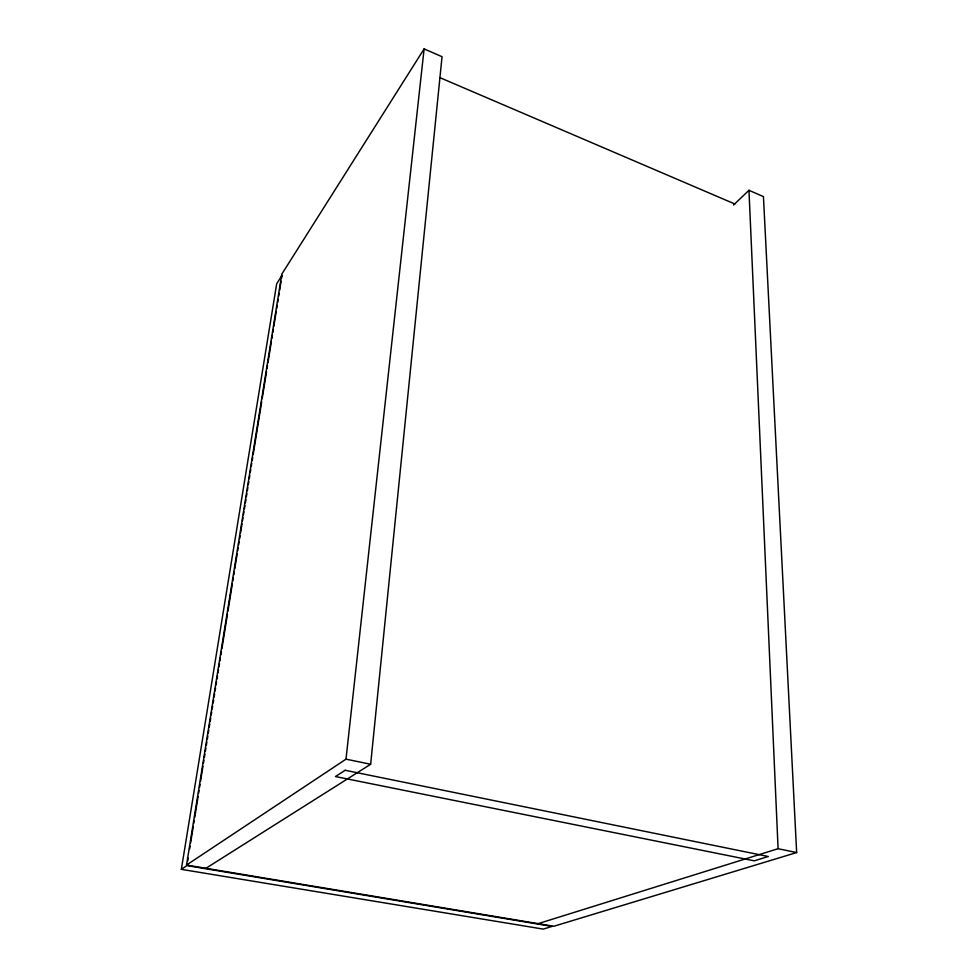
<?xml version="1.0" encoding="UTF-8"?>
<svg xmlns="http://www.w3.org/2000/svg" width="978" height="978" viewBox="0 0 978 978"><rect width="100%" height="100%" fill="white"/><g stroke="black" fill="none" stroke-linecap="round" stroke-linejoin="round"><path stroke-width="1.47" d="M205.955 868.293L370.65 764.258L442.044 56.712L424.11 48.9L281.823 274.109L186.529 865.053L553.817 926.264L796.654 852.547L763.439 196.615L748.965 190.307L733.537 205.013M186.529 865.053L346.004 759.16L424.11 48.9M187.678 861.105L188.167 858.097M189.622 849.051L190.111 846.043M190.588 843.036L193.265 826.471M193.742 823.452L194.231 820.444M194.72 817.437L198.118 796.349M198.595 793.341L199.084 790.322M199.573 787.314L200.05 784.295M200.539 781.288L202.959 766.226M203.448 763.219L203.937 760.199M204.414 757.192L204.903 754.185M205.392 751.165L205.869 748.158M206.358 745.15L206.847 742.131M207.336 739.124L207.813 736.104M208.302 733.097L208.791 730.089M209.268 727.07L209.757 724.062M210.246 721.055L210.722 718.035M211.211 715.028L211.7 712.008M212.177 709.001L212.666 705.994M213.155 702.974L213.632 699.967M214.121 696.959L214.61 693.94M215.087 690.933L215.576 687.913M216.065 684.906L216.554 681.898M217.03 678.879L217.519 675.871M218.008 672.864L218.485 669.844M218.974 666.837L219.463 663.817M219.94 660.81L220.429 657.803M220.918 654.783L221.395 651.776M221.884 648.769L227.458 614.123M227.947 611.116L232.312 584.013M232.801 580.993L233.29 577.986M233.766 574.978L234.255 571.959M234.744 568.951L237.165 553.89M237.654 550.883L238.143 547.863M238.62 544.856L239.109 541.836M239.598 538.829L240.075 535.822M240.564 532.802L242.018 523.768M242.507 520.761L242.984 517.741M243.473 514.734L243.962 511.726M244.439 508.707L244.928 505.699M245.417 502.692L245.906 499.672M246.383 496.665L246.872 493.645M247.361 490.638L247.837 487.631M248.326 484.611L248.815 481.604M249.292 478.597L249.781 475.577M250.27 472.57L250.747 469.55M251.236 466.543L251.725 463.535M252.202 460.516L252.691 457.508M253.18 454.501L261.664 401.787M262.153 398.779L266.517 371.664M267.006 368.657L267.495 365.65M267.972 362.63L271.371 341.554M271.86 338.535L272.336 335.527M272.825 332.52L273.314 329.5M273.791 326.493L276.224 311.432M276.713 308.425L277.19 305.405M277.679 302.398L278.168 299.378M278.644 296.371L279.133 293.363M279.622 290.344L281.077 281.309M281.554 278.302L282.043 275.283L276.688 283.754L181.346 869.344L543.206 929.1L552.057 926.41L186.957 865.616L181.346 869.344M538.157 923.648L778.085 848.708L796.654 852.547M346.004 759.16L370.65 764.258M440.308 77.812L734.857 203.999M748.965 190.307L778.085 848.708M345.161 770.273L335.466 776.556L754.258 860.836L768.317 856.508L345.161 770.273"/></g></svg>
